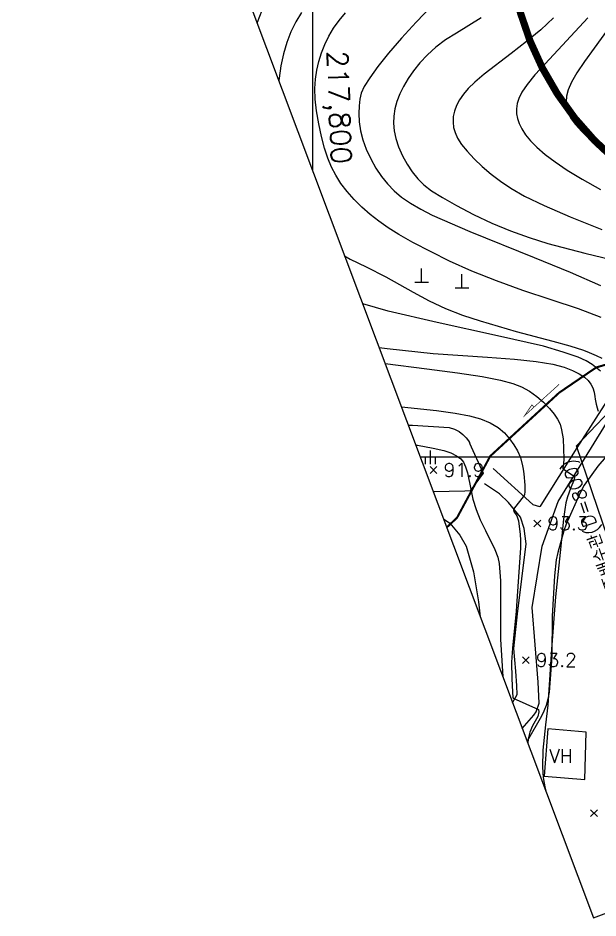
# Model space of a CAD drawing. Extents: x 217521 to 218543, y 254603 to 255798.
# Drawn here: x 217737.2 to 217822.6, y 255278.1 to 255410.5 of the extents above; entities that cross this region are included whole.
import ezdxf

# ---------------------------------------------------------------- set-up
doc = ezdxf.new("R2010")
doc.units = 0
doc.header["$LTSCALE"] = 12
doc.header["$MEASUREMENT"] = 0
for name, pattern in [('A-DASHD01', [0.75, 0.5, -0.25]), ('DASHED', [0.75, 0.5, -0.25]), ('HIDDENX2', [0.75, 0.5, -0.25])]:
    doc.linetypes.add(name, pattern=pattern)
for name, color, linetype in [('AAA005', 166, 'CONTINUOUS'), ('AB002', 29, 'CONTINUOUS'), ('ADA030', 1, 'CONTINUOUS'), ('BA003', 166, 'CONTINUOUS'), ('CA002', 44, 'CONTINUOUS'), ('CA0021', 44, 'CONTINUOUS'), ('CAA001', 252, 'CONTINUOUS'), ('CAA002', 251, 'CONTINUOUS'), ('CD-LEAL', 1, 'CONTINUOUS'), ('CD-LEAT', 3, 'CONTINUOUS'), ('CV-GRID-BORD', 4, 'CONTINUOUS'), ('CV-GRID-LINE', 1, 'CONTINUOUS'), ('CV-GRID-TEXT', 4, 'CONTINUOUS'), ('CZ-HIDL', 2, 'A-DASHD01'), ('DA001', 36, 'DASHED'), ('DAA002', 74, 'CONTINUOUS'), ('ZC002', 29, 'CONTINUOUS'), ('ZD002', 29, 'CONTINUOUS')]:
    doc.layers.add(name, color=color, linetype=linetype)
doc.styles.add('GHS', font='ROMANS', dxfattribs={"bigfont": 'WHGTXT.SHX'})

# ---------------------------------------------------------------- blocks, each defined once
blk = doc.blocks.new('DAA002')
at = {"layer": 'DAA002'}
for points in [[(-0.75, 0), (-0.75, -1)], [(0, 1), (0, -1)], [(0.75, 0), (0.75, -1)]]:
    blk.add_lwpolyline(points, dxfattribs=at)
blk = doc.blocks.new('AB002')
at = {"layer": 'AB002'}
for points in [[(0, 0), (0, 2)], [(-1, 0), (1, 0)]]:
    blk.add_lwpolyline(points, dxfattribs=at)
blk = doc.blocks.new('CA002')
at = {"layer": 'CA002'}
for points in [[(0.5, 0.5), (-0.5, -0.5)], [(-0.5, 0.5), (0.5, -0.5)]]:
    blk.add_lwpolyline(points, dxfattribs=at)

msp = doc.modelspace()

# ---------------------------------------------------------------- linework, layer by layer
at = {"layer": 'AAA005', "elevation": -159}
msp.add_lwpolyline([(217820.893972297, 255305.4584904846), (217815.224972297, 255305.9714904847), (217814.727972297, 255298.9984904847), (217820.680972297, 255298.5254904847)], close=True, dxfattribs=at)
at = {"layer": 'ADA030', "elevation": -159}
for points in [[(217807.2129722969, 255344.2834904846), (217813.014972297, 255338.9574904847), (217814.0049722971, 255338.6584904846), (217814.173972297, 255338.7104904847), (217814.1829722969, 255338.7374904847), (217814.2609722968, 255338.8744904846), (217819.569972297, 255347.3084904847), (217824.3579722969, 255354.7954904847), (217828.8949722969, 255361.0254904847)], [(217811.4814176484, 255306.0030916323), (217813.1759722969, 255307.9904904845), (217813.5199722969, 255308.4924904846), (217813.960972297, 255309.7294904846), (217813.8009722969, 255312.8264904847), (217812.927972297, 255323.8314904845), (217814.403972297, 255332.8604904846), (217816.7879722968, 255339.4084904846), (217824.9369722971, 255352.5824904847), (217830.1249722969, 255360.1374904847)], [(217810.059266422, 255309.7848438023), (217810.745972297, 255311.0204904846), (217810.6989722969, 255312.2924904847), (217810.5569722969, 255314.4494904846), (217810.2429722969, 255317.8044904846), (217810.764972297, 255322.9014904846), (217812.038972297, 255333.1624904846), (217811.764972297, 255335.4224904845), (217811.210972297, 255337.1294904847), (217809.4699722969, 255339.2504904845), (217808.1379722969, 255340.5414904847), (217805.9419722969, 255342.0204904846)]]:
    msp.add_lwpolyline(points, dxfattribs=at)
at = {"layer": 'BA003', "ltscale": 8, "const_width": 0.3, "elevation": -159}
msp.add_lwpolyline([(217855.7892478086, 255374.9834008172), (217842.3913501188, 255366.8133777085), (217831.765583317, 255361.9272280927), (217822.357068831, 255359.1227534044), (217816.9220549539, 255355.4219927154), (217806.7711953189, 255346.0925911732), (217801.868572398, 255337.0157543754), (217800.3541183895, 255335.5925525397)], dxfattribs=at)
at = {"layer": 'BA003', "const_width": 0.1, "elevation": -84.6}
msp.add_lwpolyline([(217816.9129057695, 255356.6518906653), (217811.8134872244, 255352.0254729026), (217812.8968255962, 255353.6231181437), (217813.2027713207, 255353.2858928041)], dxfattribs=at)
at = {"layer": 'CAA001'}
for points, elevation in [([(217805.4238285469, 255410.5490436096), (217801.7807942969, 255408.3277069846), (217800.1902365157, 255407.3149917659), (217798.7656461719, 255406.2496386096), (217797.5070232657, 255405.1316475159), (217796.4143677969, 255403.9610184846), (217795.4712243907, 255402.7761202346), (217794.6611376719, 255401.6153214846), (217793.9841076407, 255400.4786222346), (217793.440134297, 255399.3660224846), (217793.0237316407, 255398.2707646722), (217792.729413672, 255397.1860912346), (217792.5571803907, 255396.1120021722), (217792.5070317969, 255395.0484974846), (217792.5982456094, 255393.9570732971), (217792.850099547, 255392.7992257346), (217793.2625936095, 255391.5749547972), (217793.835727797, 255390.2842604847), (217794.5222022657, 255389.0241857034), (217795.2747171719, 255387.8917733596), (217796.0932725157, 255386.8870234534), (217796.9778682969, 255386.0099359846), (217798.1226521407, 255385.1276457034), (217799.7217716719, 255384.1072873597), (217801.7752268907, 255382.9488609534), (217804.2830177969, 255381.6523664846), (217807.0197526407, 255380.3609422971), (217809.7600396719, 255379.2177267347), (217812.5038788907, 255378.2227197971), (217815.251270297, 255377.3759214847), (217820.685562047, 255375.9228866097), (217825.9917672969, 255374.6545579846)], -59), ([(217790.395303388, 255362.0748067071), (217791.563521797, 255361.9090419847), (217798.3521890469, 255361.1937331096), (217806.377923797, 255360.6297434846), (217810.3240013594, 255360.3560913597), (217813.5179655469, 255360.0234649846), (217815.9598163595, 255359.6318643596), (217817.6495537969, 255359.1812894846), (217818.8555798907, 255358.6979009846), (217819.8462966719, 255358.2078594846), (217820.6217041407, 255357.7111649846), (217821.1818022969, 255357.2078174846), (217821.5823614845, 255356.6809997659), (217821.8791520469, 255356.1138946096), (217822.0721739845, 255355.5065020159), (217822.161427297, 255354.8588219846), (217822.2156242213, 255354.4876575442), (217822.3442631175, 255353.7453620567), (217822.4881978492, 255353.1698655042), (217822.6033442332, 255352.8533425575), (217822.6753104312, 255352.7094676333)], -64)]:
    msp.add_lwpolyline(points, dxfattribs=dict(at, elevation=elevation))
at = {"layer": 'CAA002'}
for points, elevation in [([(217798.2637751153, 255412.4127484515), (217795.8553943204, 255409.9266202268), (217793.7031240997, 255407.5759543421), (217791.8069644532, 255405.3607507971), (217790.2283321095, 255403.3819822444), (217789.0286437969, 255401.7406213362), (217788.2078995157, 255400.4366680725), (217787.7660992657, 255399.4701224534), (217787.5595439239, 255398.60884701), (217787.4445343673, 255397.6207042737), (217787.4210705958, 255396.5056942444), (217787.4891526094, 255395.2638169222), (217787.6789349102, 255393.9448471057), (217788.0205720001, 255392.598559594), (217788.514063879, 255391.2249543869), (217789.159410547, 255389.8240314846), (217789.9162149454, 255388.469162594), (217790.7440800157, 255387.2337194221), (217791.6430057579, 255386.117701969), (217792.6129921719, 255385.1211102346), (217793.7178091055, 255384.1938121097), (217795.0212264063, 255383.2856754846), (217796.5232440743, 255382.3967003597), (217798.2238621094, 255381.5268867346), (217803.7764626759, 255379.1066944299), (217813.2345915, 255375.2870490159), (217818.5277235508, 255373.1341976282), (217822.99622675, 255371.1950154339)], -60), ([(217772.457784202, 255409.7738494287), (217772.502056672, 255409.9090394495), (217773.174122172, 255411.6724652191)], -63), ([(217778.9897838946, 255411.3605146663), (217778.1472125469, 255409.9682654847), (217777.4240688594, 255408.5081315471), (217776.8149195469, 255406.9453627346), (217776.3197646094, 255405.2799590472), (217775.9386040469, 255403.5119204846), (217775.663915, 255401.688706469), (217775.6302292669, 255401.3377557241)], -62), ([(217823.1070465938, 255366.4964999065), (217819.7660358399, 255367.7583624339), (217815.7580262344, 255369.0763171722), (217811.5659313595, 255370.4426781057), (217807.672664797, 255371.849759219), (217804.0782265469, 255373.297560512), (217800.7826166094, 255374.7860819846), (217795.370803625, 255377.5152005003), (217793.3253310665, 255378.663276301), (217791.7201477969, 255379.6670297971), (217790.3690262501, 255380.627692801), (217789.0857388594, 255381.6464971252), (217787.8702856251, 255382.7234427698), (217786.722666547, 255383.8585297346), (217785.6785077423, 255385.0282793479), (217784.7734353282, 255386.2092129377), (217784.0074493047, 255387.4013305042), (217783.380549672, 255388.6046320471), (217782.8451818517, 255389.9094465237), (217782.3537912657, 255391.4061028909), (217781.9063779141, 255393.0946011487), (217781.5029417969, 255394.9749412971), (217781.1883782657, 255396.8687353948), (217781.0075826719, 255398.5975955002), (217780.9605550157, 255400.1615216135), (217781.0472952969, 255401.5605137347), (217781.2481198125, 255402.8666617346), (217781.5433448594, 255404.1520554847), (217781.9329704375, 255405.4166949846), (217782.4169965469, 255406.6605802346), (217783.0060582472, 255407.8742310608), (217783.7107905977, 255409.0481672893), (217784.5311935987, 255410.1823889202), (217785.4672672501, 255411.2768959534)], -61), ([(217816.0942620274, 255410.5617522308), (217814.2080108439, 255408.805826469), (217812.1247584337, 255407.0579648245), (217809.8445047969, 255405.3181672971), (217805.8845185977, 255402.2958712385), (217804.5026672237, 255401.1216493684), (217803.5195770001, 255400.1720449377), (217802.8053042735, 255399.3360507981), (217802.2299053907, 255398.5026598011), (217801.7933803516, 255397.6718719466), (217801.4957291563, 255396.8436872346), (217801.3298790801, 255396.0250656976), (217801.2887573985, 255395.2229673674), (217801.3723641114, 255394.4373922444), (217801.5806992188, 255393.6683403284), (217801.9594565831, 255392.8573928284), (217802.5543300665, 255391.9461309534), (217803.365319669, 255390.9345547034), (217804.3924253907, 255389.8226640784), (217805.5814473223, 255388.6798717288), (217806.8781855548, 255387.575590305), (217808.282640088, 255386.5098198069), (217809.794810922, 255385.4825602346), (217811.8079139444, 255384.3463988645), (217814.715165043, 255382.9539229729), (217818.5165642178, 255381.3051325598), (217823.2121114688, 255379.4000276253)], -58), ([(217821.133357547, 255410.5393319846), (217814.8415573751, 255403.8071820315), (217813.3474168672, 255402.1633853245), (217812.2019572657, 255400.7663591566), (217811.4051785704, 255399.6161035276), (217810.9570807813, 255398.7126184378), (217810.7394804972, 255397.9413106839), (217810.6341943165, 255397.1875870628), (217810.6412222394, 255396.4514475745), (217810.7605642657, 255395.732892219), (217811.0129251231, 255394.9969639954), (217811.4190095391, 255394.2087059026), (217811.9788175138, 255393.3681179407), (217812.692349047, 255392.4752001097), (217813.6230645099, 255391.5164297805), (217814.8344242735, 255390.4782843245), (217816.326428338, 255389.3607637415), (217818.0990767032, 255388.1638680315), (217820.2765565626, 255386.8373896048), (217822.9830551094, 255385.3311208714)], -57), ([(217825.1427007657, 255410.3715338323), (217822.0562857188, 255406.0926538596), (217820.6242541573, 255404.1473847854), (217819.5100753321, 255402.482052594), (217818.7137492432, 255401.0966572854), (217818.2352758907, 255399.9911988597), (217817.9972378389, 255399.05070072), (217817.9222176524, 255398.1601862698), (217818.0102153311, 255397.319655509), (217818.2612308751, 255396.5291084378), (217818.6964114805, 255395.7260955745), (217819.3369043438, 255394.8481674378), (217820.1827094649, 255393.8953240276), (217821.2338268438, 255392.867565344), (217822.6950515362, 255391.6546819163)], -56), ([(217785.325710908, 255375.5557516348), (217786.1533518165, 255375.0672365354), (217788.4960964219, 255373.9090760471), (217791.4040495469, 255372.4588822502), (217795.4379469219, 255370.2026172346), (217797.7760511017, 255368.9409254886), (217800.1934941407, 255367.8151508753), (217802.6902760391, 255366.8252933948), (217805.266396797, 255365.9713530471), (217810.559457086, 255364.4422679104), (217815.9754772032, 255362.9989396252), (217818.4690703595, 255362.3149318342), (217820.472349797, 255361.6633583205), (217821.3404860727, 255361.3080976401), (217822.3437749815, 255360.8742685686), (217823.1841817289, 255360.4789462295)], -62), ([(217823.0117295768, 255358.5740762554), (217821.760316966, 255359.5569241604), (217820.8890572189, 255360.0942897938), (217819.7044258206, 255360.6291225896), (217817.4976445891, 255361.3857256787), (217814.6093904306, 255362.2374210195), (217807.8160130247, 255363.7563689251), (217798.9667421378, 255365.7220647352), (217791.7264306557, 255367.419712117), (217787.9833052647, 255368.4887372142)], -63), ([(217791.2859265921, 255359.7064817554), (217797.422483297, 255358.9407954846), (217801.9672762598, 255358.3553727658), (217805.5911806485, 255357.8019361096), (217808.294196463, 255357.2804855159), (217810.0763237032, 255356.7910209846), (217811.3514444962, 255356.2615697073), (217812.5334409688, 255355.6201588753), (217813.6223131212, 255354.8667884885), (217814.6180609532, 255354.0014585472), (217815.4811819786, 255353.1108593362), (217816.172173711, 255352.2816811409), (217816.6910361505, 255351.5139239612), (217817.0377692969, 255350.8075877971), (217817.2795111875, 255349.9290625667), (217817.4833998594, 255348.6447381877), (217817.609628599, 255345.6966062761), (217817.5637087788, 255344.9621855619), (217817.4718668028, 255344.4113696331), (217817.4718668028, 255344.273665651), (217817.5177866231, 255344.2048136599), (217819.1938729059, 255343.1031818024), (217819.1938729059, 255342.9654778202), (217819.1249943434, 255342.6441690525), (217818.5969105722, 255341.3359812218), (217818.1606711125, 255340.1195965699), (217817.8851498558, 255339.2245206857), (217817.7244293173, 255338.2376431948), (217817.5404819687, 255336.793363123), (217817.5122475167, 255336.3864762835), (217817.1601744376, 255332.8620715159), (217816.3968542423, 255325.3707371878), (217815.7788023751, 255317.6946861409), (217815.2467172272, 255309.4531605943), (217814.8794043919, 255306.565511899), (217814.4955729911, 255302.8468377611), (217814.466048936, 255300.338209106), (217814.5546234369, 255298.8035186162), (217814.8203539461, 255297.4163946103), (217815.0033913728, 255296.6375392726)], -65), ([(217793.6843640729, 255353.3286114002), (217798.8728133751, 255352.7953536722), (217801.6121666602, 255352.4053325003), (217803.7020813907, 255352.0097417034), (217805.3480863965, 255351.5550907796), (217806.7557105079, 255350.9878892269), (217807.9249537247, 255350.3081370452), (217808.855816047, 255349.5158342347), (217809.6131278985, 255348.6526993206), (217810.2617197033, 255347.7604508284), (217810.801591461, 255346.8390887581), (217811.232743172, 255345.8886131096), (217811.5381971251, 255344.6614159378), (217811.6013584348, 255344.1857599919), (217811.7070106898, 255343.4676148425), (217811.8337952644, 255341.7989858243), (217811.8760552322, 255340.8485003833), (217811.8126652805, 255340.4471847624), (217811.7704029771, 255340.2993321354), (217810.1856098091, 255338.2927524587), (217810.1856098091, 255338.1237771294), (217810.2490020964, 255337.9548018002), (217810.692743436, 255337.2789020553), (217810.9463102495, 255336.5818796082), (217811.1787470791, 255334.5752999314), (217811.2421393663, 255333.709302155), (217811.2283224528, 255332.6119435758), (217810.6206326251, 255324.0397190315), (217810.5707677607, 255323.2849713456), (217810.0295510865, 255317.8283458517), (217809.9054197298, 255315.7810033687), (217809.936452569, 255313.3924384487), (217810.0295510865, 255311.3450959658), (217810.0916167648, 255310.6316281547), (217810.1536847787, 255310.4765260465), (217813.8466206671, 255308.8014289377), (217813.9086863455, 255308.4912247212), (217813.753519814, 255307.77775691), (217812.9785069451, 255306.4262467078), (217812.6061082039, 255305.4956372029), (217812.3268126513, 255304.5029865403), (217812.2930460698, 255303.8448278087)], -66), ([(217795.7974428589, 255347.7095603906), (217796.0710299922, 255347.6742077542), (217798.3835169864, 255347.2791163411), (217799.9229026407, 255346.9197413753), (217800.9701235645, 255346.5545020149), (217801.8061163673, 255346.1418174182), (217802.4308810489, 255345.6816875852), (217802.8444176094, 255345.1741125159), (217803.1419892618, 255344.5275242561), (217803.4188592188, 255343.6503548518), (217803.910494047, 255341.2042726097), (217804.2155673419, 255339.7348315579), (217804.6805557891, 255338.2337529339), (217805.3054593887, 255336.7010367376), (217806.0902781407, 255335.136682969), (217807.4533141017, 255332.3394511683), (217807.8599445606, 255331.2131702493), (217808.083316672, 255330.2684459847), (217808.2575770548, 255327.7615023011), (217808.2533864532, 255323.6564550003), (217808.2752238321, 255319.1038493948), (217808.5275681563, 255315.2542307971), (217808.6266041022, 255313.5945468328)], -67), ([(217799.8722255952, 255336.8739908895), (217800.7907023031, 255336.2098337018), (217802.2721798455, 255334.4736425839), (217803.2428023327, 255332.8395809144), (217804.3155953603, 255329.0608135017), (217805.0307914964, 255324.669274151), (217805.3011616606, 255322.4374876789)], -68)]:
    msp.add_lwpolyline(points, dxfattribs=dict(at, elevation=elevation))
at = {"layer": 'CD-LEAL', "elevation": -159}
msp.add_lwpolyline([(217826.3733677488, 255327.3105170509), (217819.4725510286, 255347.5797900681), (217826.3958451166, 255354.8697462644), (217825.2972714135, 255354.2851737272)], dxfattribs=at)
at = {"layer": 'CV-GRID-BORD'}
msp.add_lwpolyline([(217988.4295541961, 255340.7411608853), (217903.7003793264, 255566.0510540746), (217737.230635881, 255503.4490803962), (217821.9598107508, 255278.139187207)], close=True, dxfattribs=at)
at = {"layer": 'CV-GRID-LINE', "elevation": -159}
for points in [[(217780.647972297, 255387.9946876736), (217780.647972297, 255520.2532504323)], [(217796.4559434963, 255345.9584904846), (217986.4675452238, 255345.9584904846)]]:
    msp.add_lwpolyline(points, dxfattribs=at)
at = {"layer": 'CZ-HIDL', "linetype": 'HIDDENX2', "const_width": 1.048712705154422, "elevation": -159}
msp.add_lwpolyline([(217896.9799722178, 255436.103694509, 841.5135490676583), (217897.0386888589, 255435.8997799351, 841.5135490676583)], format="xyb", dxfattribs=at)
at = {"layer": 'DA001', "elevation": -159}
for points in [[(217794.690879818, 255350.6521076414), (217795.3084342969, 255350.6352794846), (217800.703659297, 255350.2954104846), (217801.5101242969, 255350.0684424847), (217802.174878297, 255349.7247084846), (217802.720056297, 255349.2710744846), (217803.205700297, 255348.7747024846), (217803.5560022969, 255348.3495704846), (217803.708889297, 255348.0653904847), (217803.738972297, 255347.9704904848), (217803.727204297, 255348.0063664846), (217805.7199722969, 255343.5934904847), (217803.820013297, 255340.9821454847), (217803.000052297, 255340.9137454846), (217798.3867078603, 255340.8242458364)], [(217825.9431882969, 255348.5101504846), (217822.616883297, 255344.6066514846), (217820.5863272969, 255341.7927274846), (217820.0423582969, 255340.7827504846), (217817.9453202969, 255336.0717054846), (217817.594957297, 255335.0894494846), (217816.7176192969, 255331.9215944846), (217816.494201297, 255330.8169624846), (217816.223155297, 255328.4843034846), (217815.898272297, 255322.5194574846), (217815.8356852969, 255316.5955594846), (217815.464785297, 255311.3524724846), (217815.254853297, 255310.3086434846), (217814.9963342969, 255309.3953284847), (217814.678542297, 255308.5687694846), (217814.2986782969, 255307.8119204846), (217812.1799456331, 255304.1455819156)]]:
    msp.add_lwpolyline(points, dxfattribs=at)
at = {"layer": 'ZD002', "elevation": -159}
for points in [[(217780.647972297, 255387.9946876736), (217780.647972297, 255520.2532504323)], [(217796.4559434963, 255345.9584904846), (217986.4675452238, 255345.9584904846)]]:
    msp.add_lwpolyline(points, dxfattribs=at)

# ---------------------------------------------------------------- block references
at = {"layer": 'AB002'}
for p in [(217796.660972297, 255371.6634904847, -159), (217802.596972297, 255370.8594904847, -159)]:
    msp.add_blockref('AB002', p, dxfattribs=at)
at = {"layer": 'CA002'}
for p in [(217798.404972297, 255344.0414904847, -67.091047), (217813.7059722969, 255336.1804904847, -65.661927), (217811.991972297, 255316.0824904847, -65.847327), (217822.0329722969, 255293.5494904847, -64.595881)]:
    msp.add_blockref('CA002', p, dxfattribs=at)
at = {"layer": 'DAA002'}
msp.add_blockref('DAA002', (217797.9159722969, 255345.9114904846, -159), dxfattribs=at)

# ---------------------------------------------------------------- texts
at = {"layer": 'CA0021', "style": 'GHS'}
for s, p in [('91.9', (217799.9049722969, 255343.0414904847, -159)), ('93.3', (217815.2059722969, 255335.1804904847, -159)), ('93.2', (217813.491972297, 255315.0824904847, -159))]:
    msp.add_text(s, height=2, dxfattribs=at).set_placement(p)
at = {"layer": 'CD-LEAT', "style": 'GHS'}
msp.add_text('종배수관(D=800)', height=2, rotation=109.45383995761, dxfattribs=at).set_placement((217825.6757302472, 255326.9563906744, -159))
at = {"layer": 'CV-GRID-TEXT', "style": 'GHS'}
msp.add_text('217,800', height=3, rotation=272.1542901217771, dxfattribs=at).set_placement((217782.7430767769, 255405.7039910492, -159))
at = {"layer": 'ZC002', "style": 'GHS'}
msp.add_text('VH', height=2, dxfattribs=at).set_placement((217815.4471656613, 255300.9723528411, -159))

doc.saveas('drawing.dxf')
